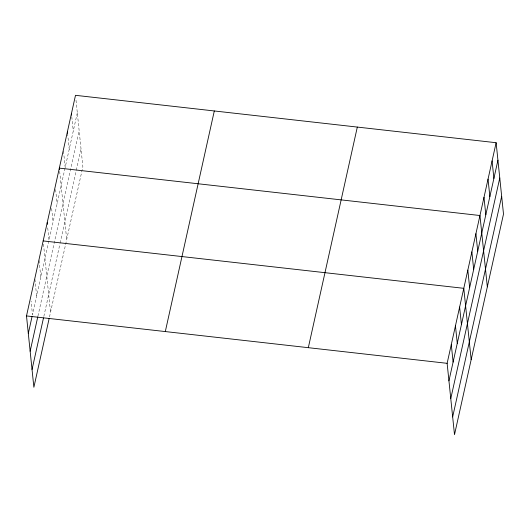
<?xml version="1.0" encoding="UTF-8"?>
<svg xmlns="http://www.w3.org/2000/svg" width="530" height="530" viewBox="0 0 530 530"><rect width="100%" height="100%" fill="white"/><g stroke="black" fill="none" stroke-linecap="round" stroke-linejoin="round"><path stroke-width="0.4" stroke-dasharray="2.65 1.99" d="M48.833 241.018L32.476 314.681L31.078 301.153M65.005 168.222L49.012 240.229L47.693 227.496M77.307 112.83L65.183 167.427L63.454 150.719M37.955 316.046L79.142 130.599M43.838 316.383L59.943 243.86M60.122 243.071L76.115 171.064M76.293 170.269L81.037 148.903M49.495 316.966L82.872 166.678L75.909 99.302M71.788 116.706L73.266 131.029M67.582 133.315L69.225 149.228M59.658 171.303L66.701 239.474M55.617 189.502L57.094 203.825M51.655 208.502L53.053 222.03M43.486 244.105L50.535 312.276M39.074 260.469L40.803 277.177M34.914 279.217L36.636 295.932"/><path stroke-width="0.79" d="M49.144 318.523L33.874 387.284L26.5 315.926L75.498 95.32L496.126 142.716L503.5 214.074L454.501 434.679L447.128 363.322L496.126 142.716M28.309 333.436L32.125 316.244M30.144 351.204L37.782 316.827M32.038 369.509L43.493 317.947M165.307 331.568L214.305 110.962M308.321 347.687L357.319 127.074M448.936 380.832L497.935 160.226M450.772 398.6L499.77 177.994M452.666 416.911L501.665 196.305M43.162 240.925L463.79 288.32L471.163 359.671M26.5 315.926L447.128 363.322M492.085 160.921L493.894 178.424M488.044 179.12L489.852 196.623M483.996 197.319L485.811 214.822M487.328 286.869L479.955 215.518L59.327 168.123L59.492 169.713M475.913 233.717L477.722 251.227M471.872 251.916L473.681 269.425M467.831 270.121L469.64 287.624M459.623 307.069L461.431 324.579M455.455 325.824L457.264 343.327M451.295 344.573L453.104 362.076M71.457 113.519L71.623 115.116M67.416 131.718L67.582 133.315M47.203 222.719L47.369 224.316"/></g></svg>
